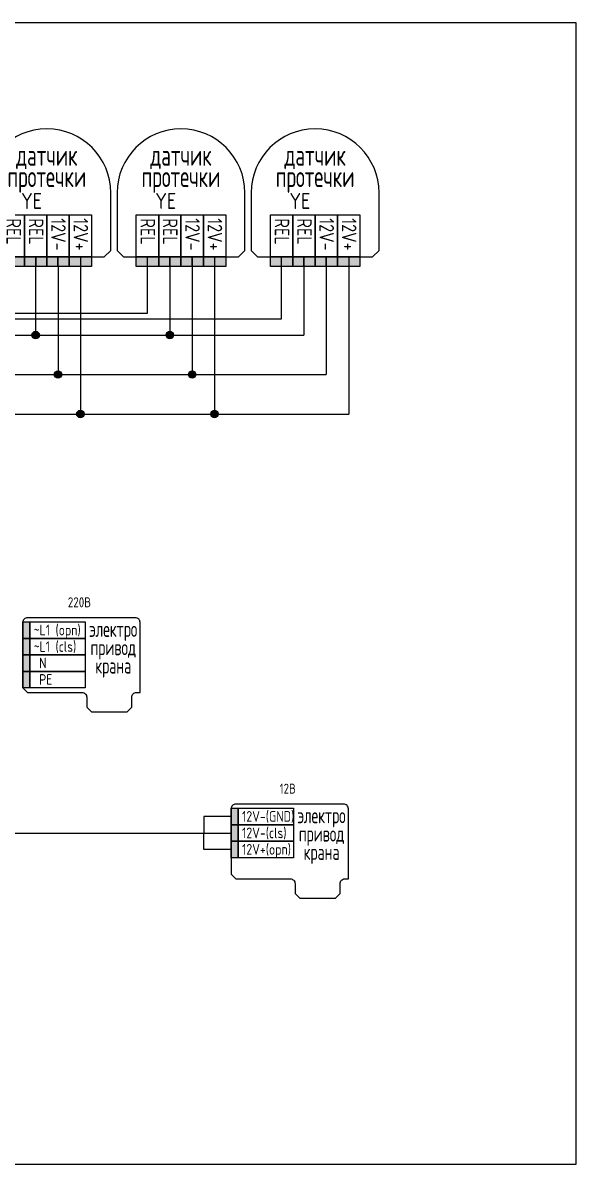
# Model space of a CAD drawing. Header units: millimetres. Extents: x -559267 to 14075, y 0 to 209897.
# Drawn here: x 255.8 to 395, y 0 to 287 of the extents above; entities that cross this region are included whole.
import ezdxf

# ---------------------------------------------------------------- set-up
doc = ezdxf.new("R2010")
doc.units = ezdxf.units.MM
doc.layers.add('9_Протечки', color=1, linetype='Continuous')
doc.styles.add('UNC_A', font='GOST2304A_0.ttf')
doc.styles.add('Unecom', font='GOST2304A_0.ttf', dxfattribs={"height": 2.5})

# ---------------------------------------------------------------- blocks, each defined once
blk = doc.blocks.new('*U126')
at = {"lineweight": 25}
h = blk.add_hatch(color=1, dxfattribs=at)
h.dxf.hatch_style = 1
h.paths.add_polyline_path([(0, -2.55), (1.14, -2.55), (1.14, 0.08), (0, 0.08)])
at = {"lineweight": 25, "true_color": 0x000000}
h = blk.add_hatch(color=18, dxfattribs=at)
h.dxf.hatch_style = 1
h.paths.add_polyline_path([(0, -5.17), (1.14, -5.17), (1.14, -2.55), (0, -2.55)])
at = {"lineweight": 25}
h = blk.add_hatch(color=5, dxfattribs=at)
h.dxf.hatch_style = 1
h.paths.add_polyline_path([(1.14, -5.17), (0, -5.17), (0, -7.8), (1.14, -7.8)])
h = blk.add_hatch(color=82, dxfattribs=at)
h.dxf.hatch_style = 1
h.paths.add_polyline_path([(1.14, -7.8), (0, -7.8), (0, -10.42), (1.14, -10.42)])
blk.add_lwpolyline([(10.2, -13.5), (10.95, -14.25), (16.64, -14.25), (17.39, -13.5), (17.39, -11.92, -0.414214), (18.14, -11.17), (18.7, -11.17), (18.7, 0, 0.414214), (17.95, 0.75), (0.75, 0.75, 0.414214), (0, 0), (0, -10.42), (0.75, -11.17), (9.45, -11.17, -0.414214), (10.2, -11.92), (10.2, -13.5)], format="xyb", dxfattribs=at)
for points in [[(0, 0.08), (1.14, 0.08), (1.14, -2.55), (0, -2.55)], [(1.14, 0.08), (9.93, 0.08), (9.93, -2.55), (1.14, -2.55)], [(0, -2.55), (1.14, -2.55), (1.14, -5.17), (0, -5.17)], [(1.14, -2.55), (9.93, -2.55), (9.93, -5.17), (1.14, -5.17)], [(0, -5.17), (1.14, -5.17), (1.14, -7.8), (0, -7.8)], [(1.14, -5.17), (9.93, -5.17), (9.93, -7.8), (1.14, -7.8)], [(0, -7.8), (1.14, -7.8), (1.14, -10.42), (0, -10.42)], [(1.14, -7.8), (9.93, -7.8), (9.93, -10.42), (1.14, -10.42)]]:
    blk.add_lwpolyline(points, close=True, dxfattribs=at)
at = {"lineweight": 25, "style": 'UNC_A'}
for s, width, gutter_width, insert, char_height, attachment_point in [('~L1 (opn)', 10.5371, 9.38, (1.74, -0.36), 1.7, 1), ('\\pxsm0.7;{\\W0.8;электро\\Pпривод\\Pкрана}', 6.6536, 12.5, (14.42, -4.31), 2.5, 5), ('~L1 (cls)', 11.1126, 9.38, (1.74, -2.99), 1.7, 1), (' N ', 11.0782, 9.38, (1.74, -5.61), 1.7, 1), (' PE ', 11.3881, 9.38, (1.74, -8.24), 1.7, 1)]:
    blk.add_mtext_dynamic_manual_height_columns(s, width=width, gutter_width=gutter_width, heights=[0], dxfattribs=dict(at, insert=insert, char_height=char_height, attachment_point=attachment_point))
blk = doc.blocks.new('*U127')
at = {"lineweight": 25, "true_color": 0x000000}
h = blk.add_hatch(color=18, dxfattribs=at)
h.dxf.hatch_style = 1
h.paths.add_polyline_path([(0, -2.55), (1.14, -2.55), (1.14, 0.08), (0, 0.08)])
at = {"lineweight": 25, "true_color": 0xf8991e}
h = blk.add_hatch(color=30, dxfattribs=at)
h.dxf.hatch_style = 1
h.paths.add_polyline_path([(1.14, -2.55), (0, -2.55), (0, -5.17), (1.14, -5.17)])
at = {"lineweight": 25}
h = blk.add_hatch(color=1, dxfattribs=at)
h.dxf.hatch_style = 1
h.paths.add_polyline_path([(1.14, -5.17), (0, -5.17), (0, -7.8), (1.14, -7.8)])
blk.add_lwpolyline([(10.2, -13.5), (10.95, -14.25), (16.64, -14.25), (17.39, -13.5), (17.39, -11.92, -0.414214), (18.14, -11.17), (18.7, -11.17), (18.7, 0, 0.414214), (17.95, 0.75), (0.75, 0.75, 0.414214), (0, 0), (0, -10.42), (0.75, -11.17), (9.45, -11.17, -0.414214), (10.2, -11.92), (10.2, -13.5)], format="xyb", dxfattribs=at)
for points in [[(0, 0.08), (1.14, 0.08), (1.14, -2.55), (0, -2.55)], [(1.14, 0.08), (9.93, 0.08), (9.93, -2.55), (1.14, -2.55)], [(0, -2.55), (1.14, -2.55), (1.14, -5.17), (0, -5.17)], [(1.14, -2.55), (9.93, -2.55), (9.93, -5.17), (1.14, -5.17)], [(0, -5.17), (1.14, -5.17), (1.14, -7.8), (0, -7.8)], [(1.14, -5.17), (9.93, -5.17), (9.93, -7.8), (1.14, -7.8)]]:
    blk.add_lwpolyline(points, close=True, dxfattribs=at)
at = {"lineweight": 25, "style": 'UNC_A'}
for s, width, gutter_width, insert, char_height, attachment_point in [('12V-(GND)', 11.2201, 9.38, (1.74, -0.36), 1.7, 1), ('\\pxsm0.7;{\\W0.8;электро\\Pпривод\\Pкрана}', 6.6536, 12.5, (14.42, -4.31), 2.5, 5), ('12V-(cls)', 11.1126, 9.38, (1.74, -2.99), 1.7, 1), ('12V+(opn)', 11.0782, 9.38, (1.74, -5.61), 1.7, 1)]:
    blk.add_mtext_dynamic_manual_height_columns(s, width=width, gutter_width=gutter_width, heights=[0], dxfattribs=dict(at, insert=insert, char_height=char_height, attachment_point=attachment_point))
blk = doc.blocks.new('*U213')
at = {"lineweight": 25}
h = blk.add_hatch(color=82, dxfattribs=at)
h.dxf.hatch_style = 1
h.paths.add_polyline_path([(-2.62, -19.54), (-2.62, -18.4), (-5.25, -18.4), (-5.25, -19.54)])
at = {"lineweight": 25, "true_color": 0xf8991e}
h = blk.add_hatch(color=30, dxfattribs=at)
h.dxf.hatch_style = 1
h.paths.add_polyline_path([(-2.62, -18.4), (-2.62, -19.54), (0, -19.54), (0, -18.4)])
at = {"lineweight": 25}
h = blk.add_hatch(color=82, dxfattribs=at)
h.dxf.hatch_style = 1
h.paths.add_polyline_path([(1.31, -19.54), (1.31, -18.4), (-1.31, -18.4), (-1.31, -19.54)])
h = blk.add_hatch(color=160, dxfattribs=at)
h.dxf.hatch_style = 1
h.paths.add_polyline_path([(0, -18.4), (0, -19.54), (2.63, -19.54), (2.63, -18.4)])
h = blk.add_hatch(color=1, dxfattribs=at)
h.dxf.hatch_style = 1
h.paths.add_polyline_path([(1.31, -18.4), (1.31, -19.54), (3.94, -19.54), (3.94, -18.4)])
h = blk.add_hatch(color=1, dxfattribs=at)
h.dxf.hatch_style = 1
h.paths.add_polyline_path([(2.63, -18.4), (2.63, -19.54), (5.25, -19.54), (5.25, -18.4)])
blk.add_lwpolyline([(-7.5, -10.9), (-7.5, -17.65), (-6.75, -18.4), (6.75, -18.4), (7.5, -17.65), (7.5, -10.9)], dxfattribs=at)
for points in [[(-2.62, -13.49), (-2.62, -18.4), (-5.25, -18.4), (-5.25, -13.49)], [(0, -13.49), (0, -18.4), (-2.62, -18.4), (-2.62, -13.49)], [(2.63, -13.49), (2.63, -18.4), (0, -18.4), (0, -13.49)], [(5.25, -13.49), (5.25, -18.4), (2.63, -18.4), (2.63, -13.49)], [(-2.62, -18.4), (-2.62, -19.54), (-5.25, -19.54), (-5.25, -18.4)], [(-1.31, -18.4), (-1.31, -19.54), (-3.94, -19.54), (-3.94, -18.4)], [(0, -18.4), (0, -19.54), (-2.62, -19.54), (-2.62, -18.4)], [(1.31, -18.4), (1.31, -19.54), (-1.31, -19.54), (-1.31, -18.4)], [(2.63, -18.4), (2.63, -19.54), (0, -19.54), (0, -18.4)], [(3.94, -18.4), (3.94, -19.54), (1.31, -19.54), (1.31, -18.4)], [(5.25, -18.4), (5.25, -19.54), (2.63, -19.54), (2.63, -18.4)]]:
    blk.add_lwpolyline(points, close=True, dxfattribs=at)
blk.add_arc((0, -10.9), 7.5, 0, 180, dxfattribs=at)
at = {"lineweight": 25, "style": 'UNC_A'}
for s, width, insert, char_height, attachment_point in [('\\pxsm0.6;{\\W0.8;датчик протечки}', 10.9771, (0, -8.07), 2.5, 5), ('YE', 3.1163, (-3.01, -10.92), 1.875, 1)]:
    blk.add_mtext_dynamic_manual_height_columns(s, width=width, gutter_width=9.38, heights=[0], dxfattribs=dict(at, insert=insert, char_height=char_height, attachment_point=attachment_point))
at = {"lineweight": 25, "char_height": 1.7, "attachment_point": 1, "rotation": 270, "style": 'UNC_A'}
for s, insert in [('REL', (-3.04, -13.89)), ('REL', (-0.41, -13.89)), ('12V-', (2.21, -13.89)), ('12V+', (4.84, -13.89))]:
    blk.add_mtext_dynamic_manual_height_columns(s, width=4.5815, gutter_width=9.38, heights=[0], dxfattribs=dict(at, insert=insert))
at = {"lineweight": 25, "style": 'UNC_A'}
blk.add_attdef('111', (-0.66, -12.79), '', height=1.88, dxfattribs=at)
blk = doc.blocks.new('Протечки')
at = {"layer": '9_Протечки', "ltscale": 2, "true_color": 0xcd6928}
h = blk.add_hatch(color=32, dxfattribs=at)
h.dxf.hatch_style = 1
h.paths.add_polyline_path([(234.58, -64.73, 0.414214), (233.64, -65.67), (234.58, -65.67)])
h.paths.add_polyline_path([(234.58, -64.73), (234.58, -65.67), (235.51, -65.67, 0.414214)])
h.paths.add_polyline_path([(235.51, -65.67), (233.64, -65.67, 1)])
h = blk.add_hatch(color=32, dxfattribs=at)
h.dxf.hatch_style = 1
h.paths.add_polyline_path([(268.33, -64.73, 0.414214), (267.39, -65.67), (268.33, -65.67)])
h.paths.add_polyline_path([(268.33, -64.73), (268.33, -65.67), (269.26, -65.67, 0.414214)])
h.paths.add_polyline_path([(269.26, -65.67), (267.39, -65.67, 1)])
at = {"layer": '9_Протечки', "ltscale": 2}
h = blk.add_hatch(color=5, dxfattribs=at)
h.dxf.hatch_style = 1
h.paths.add_polyline_path([(240.2, -74.66, 0.414214), (239.26, -75.6), (240.2, -75.6)])
h.paths.add_polyline_path([(240.2, -74.66), (240.2, -75.6), (241.14, -75.6, 0.414214)])
h.paths.add_polyline_path([(241.14, -75.6), (239.26, -75.6, 1)])
h = blk.add_hatch(color=5, dxfattribs=at)
h.dxf.hatch_style = 1
h.paths.add_polyline_path([(273.95, -74.66, 0.414214), (273.01, -75.6), (273.95, -75.6)])
h.paths.add_polyline_path([(273.95, -74.66), (273.95, -75.6), (274.89, -75.6, 0.414214)])
h.paths.add_polyline_path([(274.89, -75.6), (273.01, -75.6, 1)])
h = blk.add_hatch(color=1, dxfattribs=at)
h.dxf.hatch_style = 1
h.paths.add_polyline_path([(245.83, -84.59, 0.414214), (244.89, -85.53), (245.83, -85.53)])
h.paths.add_polyline_path([(245.83, -84.59), (245.83, -85.53), (246.76, -85.53, 0.414214)])
h.paths.add_polyline_path([(246.76, -85.53), (244.89, -85.53, 1)])
h = blk.add_hatch(color=1, dxfattribs=at)
h.dxf.hatch_style = 1
h.paths.add_polyline_path([(279.58, -84.59, 0.414214), (278.64, -85.53), (279.58, -85.53)])
h.paths.add_polyline_path([(279.58, -84.59), (279.58, -85.53), (280.51, -85.53, 0.414214)])
h.paths.add_polyline_path([(280.51, -85.53), (278.64, -85.53, 1)])
at = {"color": 1, "lineweight": 25}
for points in [[(245.83, -48.41), (245.83, -85.53)], [(279.58, -48.41), (279.58, -85.53)], [(313.33, -48.41), (313.33, -85.53)]]:
    blk.add_lwpolyline(points, dxfattribs=at)
at = {"color": 114, "lineweight": 25, "true_color": 0x139b48}
for points in [[(262.7, -60.2), (262.7, -48.41)], [(296.45, -61.6), (296.45, -48.41)]]:
    blk.add_lwpolyline(points, dxfattribs=at)
at = {"layer": '9_Протечки', "color": 114, "ltscale": 2, "true_color": 0x139b48}
for points in [[(109.87, -28.28), (109.87, -11.86), (169.4, -11.86), (169.4, -58.79), (169.4, -60.2), (262.7, -60.2)], [(113.59, -28.28), (113.59, -13.27), (167.99, -13.27), (167.99, -60.2), (167.99, -61.6), (296.45, -61.6)]]:
    blk.add_lwpolyline(points, dxfattribs=at)
at = {"layer": '9_Протечки', "color": 32, "ltscale": 2, "true_color": 0xcd6928}
for points in [[(154.84, -28.28), (154.84, -14.66), (166.58, -14.69), (166.58, -57.38), (166.58, -65.67), (302.08, -65.67)], [(234.58, -48.41), (234.58, -65.67)], [(268.33, -48.41), (268.33, -65.67)], [(302.08, -48.41), (302.08, -65.67)]]:
    blk.add_lwpolyline(points, dxfattribs=at)
at = {"layer": '9_Протечки', "color": 5, "ltscale": 2}
for points in [[(240.2, -48.41), (240.2, -75.6)], [(273.95, -48.41), (273.95, -75.6)], [(307.7, -48.41), (307.7, -75.6)], [(31.45, -121.54), (166.58, -121.54), (166.58, -75.6), (307.7, -75.6)], [(283.75, -186.75), (276.88, -186.75), (276.88, -190.89)], [(276.88, -190.89), (283.75, -190.89)]]:
    blk.add_lwpolyline(points, dxfattribs=at)
at = {"layer": '9_Протечки', "color": 1, "ltscale": 2}
for points in [[(23.02, -127.16), (23.02, -127.16), (23.02, -127.16), (166.58, -127.16), (172.2, -127.16), (172.2, -85.53), (313.33, -85.53)], [(283.75, -195.03), (276.88, -195.03), (276.88, -190.89)]]:
    blk.add_lwpolyline(points, dxfattribs=at)
at = {"layer": '9_Протечки', "color": 18, "ltscale": 2, "true_color": 0x000000}
blk.add_lwpolyline([(144.56, -190.9), (276.88, -190.89)], dxfattribs=at)
at = {"layer": '9_Протечки', "color": 32, "ltscale": 2, "true_color": 0xcd6928}
for centre in [(234.58, -65.67), (268.33, -65.67)]:
    blk.add_circle(centre, 0.938, dxfattribs=at)
at = {"layer": '9_Протечки', "color": 5, "ltscale": 2}
for centre in [(240.2, -75.6), (273.95, -75.6)]:
    blk.add_circle(centre, 0.938, dxfattribs=at)
at = {"layer": '9_Протечки', "color": 1, "ltscale": 2}
for centre in [(245.83, -85.53), (279.58, -85.53)]:
    blk.add_circle(centre, 0.938, dxfattribs=at)
at = {"lineweight": 25}
for name, p, xscale, yscale, zscale in [('*U213', (237.39, -6.55), 2.142857142824911, 2.142857142824911, 2.142857142824911), ('*U213', (271.14, -6.55), 2.142857142824911, 2.142857142824911, 2.142857142824911), ('*U213', (304.89, -6.55), 2.142857142824911, 2.142857142824911, 2.142857142824911), ('*U126', (231.34, -137.94), 1.577814920768953, 1.577814920768953, 1.577814920768953), ('*U127', (283.75, -184.8), 1.577814920768953, 1.577814920768953, 1.577814920768953)]:
    blk.add_blockref(name, p, dxfattribs=dict(at, xscale=xscale, yscale=yscale, zscale=zscale))
at = {"lineweight": 25, "char_height": 2.5, "attachment_point": 5, "style": 'Unecom'}
for s, insert in [('220В', (245.58, -132.87)), ('12В', (297.98, -179.74))]:
    blk.add_mtext_dynamic_manual_height_columns(s, width=76.9747, gutter_width=11.72, heights=[12.46], dxfattribs=dict(at, insert=insert))

msp = doc.modelspace()

# ---------------------------------------------------------------- linework, layer by layer
at = {"layer": 'Defpoints', "color": 6}
msp.add_lwpolyline([(0, 287), (0, 0), (395, 0), (395, 287), (0, 287)], dxfattribs=at)

# ---------------------------------------------------------------- next in the draw order: block references
msp.add_blockref('Протечки', (24.44, 274.16))

doc.saveas('drawing.dxf')
